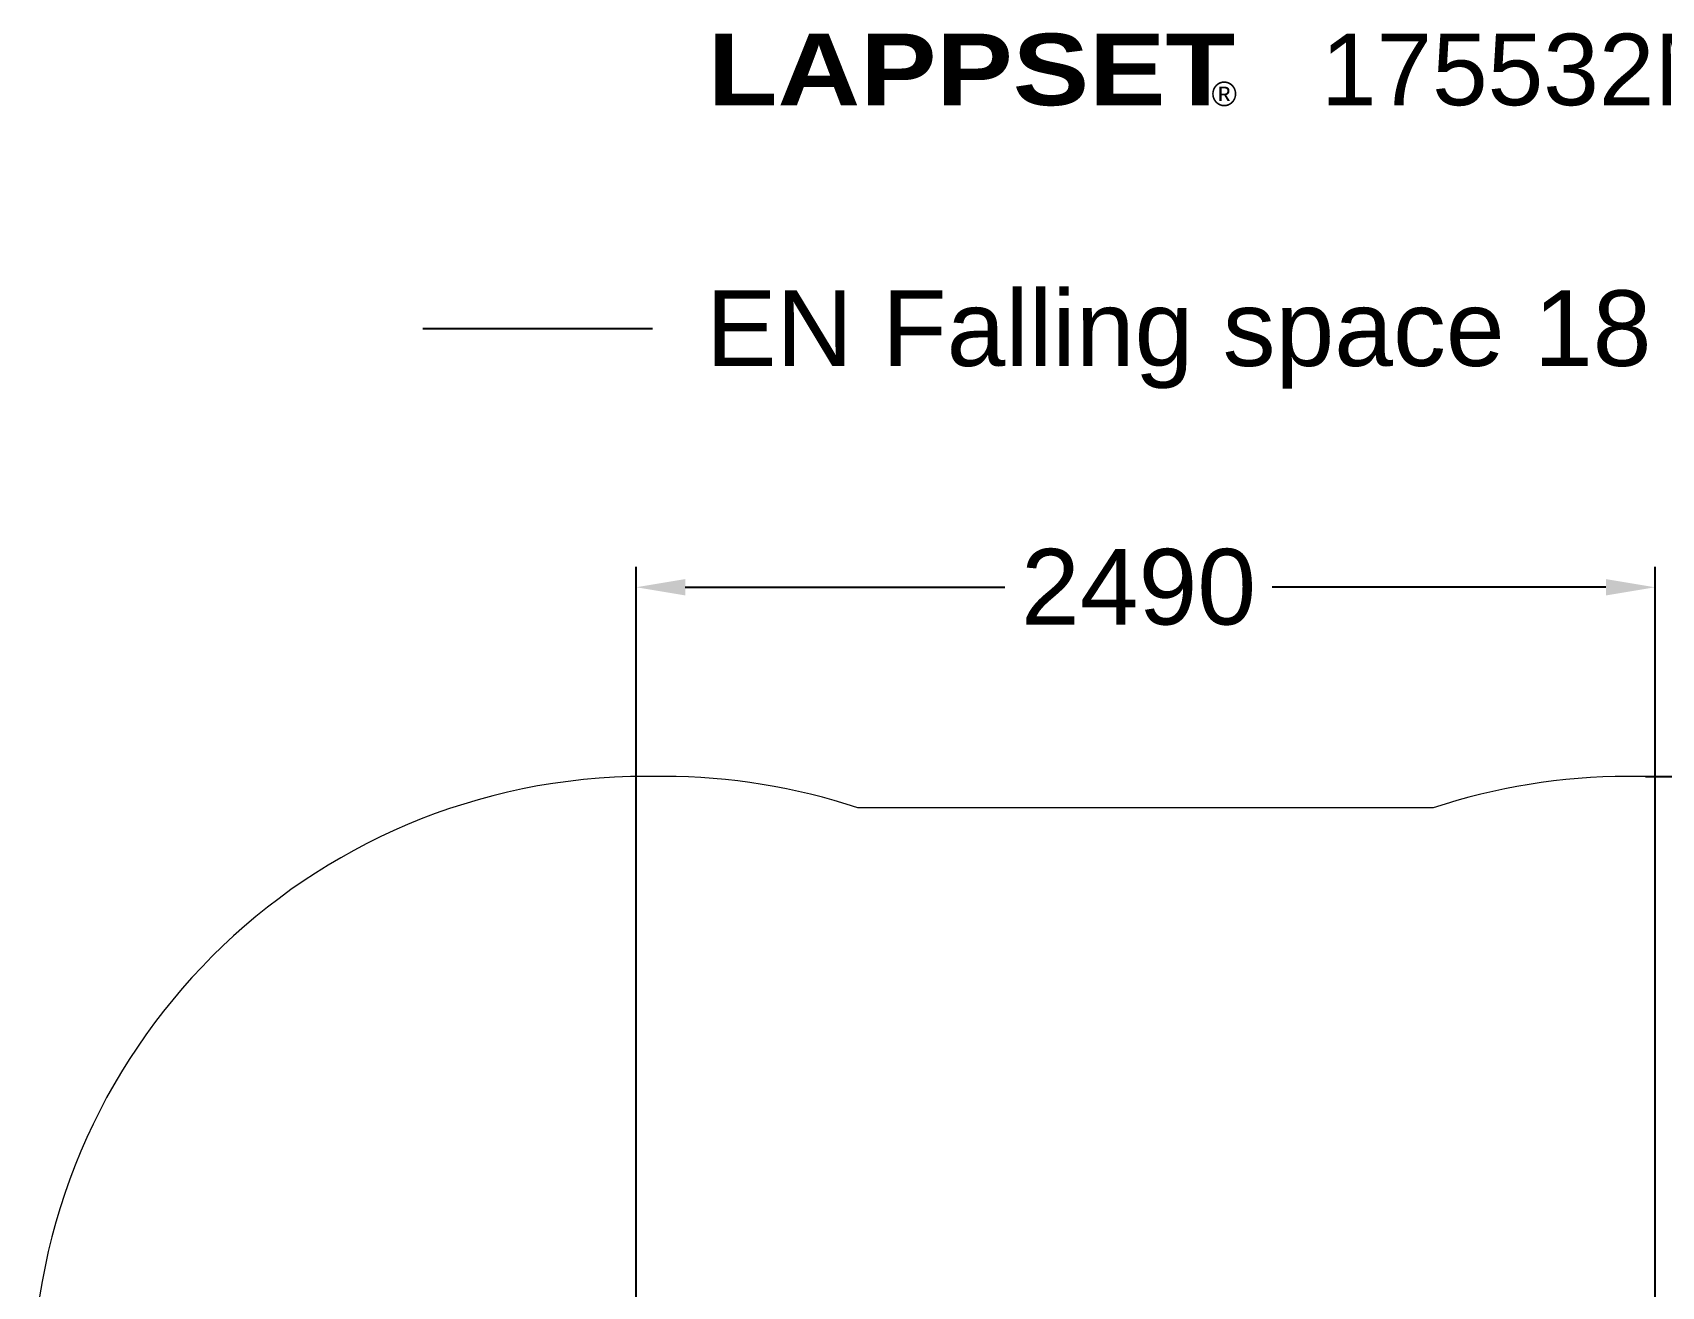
# Model space of a CAD drawing. Extents: x -3514 to 3672, y -2461 to 3671.
# Drawn here: x -2722 to 1262, y 605 to 3671 of the extents above; entities that cross this region are included whole.
import ezdxf

# ---------------------------------------------------------------- set-up
doc = ezdxf.new("R2010")
doc.units = 0
doc.header["$LTSCALE"] = 5
doc.header["$PDMODE"] = 33
doc.header["$PDSIZE"] = 20
doc.layers.get('Defpoints').update_dxf_attribs({"linetype": 'CONTINUOUS'})
for name, color, linetype in [('Lg_area', 4, 'CONTINUOUS'), ('Lg_dim', 7, 'CONTINUOUS'), ('Lg_txt', 4, 'CONTINUOUS')]:
    doc.layers.add(name, color=color, linetype=linetype)
doc.styles.add('LG1', font='arial.ttf', dxfattribs={"height": 185})
doc.styles.add('LG2', font='ariblk.ttf', dxfattribs={"height": 185})
doc.dimstyles.new('LG_DIM', dxfattribs={"dimtxt": 185, "dimasz": 120, "dimexe": 50, "dimexo": 1, "dimgap": 50, "dimtad": 0, "dimtih": 1, "dimtoh": 1, "dimdec": 0, "dimrnd": 10, "dimdsep": 46, "dimtxsty": 'LG1', "dimcen": 2.5, "dimclrt": 4, "dimadec": 4, "dimazin": 0, "dimtfac": 1, "dimtdec": 0, "dimtmove": 0, "dimatfit": 3, "dimfxl": 1, "dimtolj": 1, "dimtzin": 0, "dimarcsym": 0})

# ---------------------------------------------------------------- blocks, each defined once
blk = doc.blocks.new('prodnum')
at = {"layer": 'Lg_txt'}
for s, height, style, p in [('LAPPSET', 175, 'LG2', (0, 0)), ('®', 60, 'LG1', (1232.6, -2.3))]:
    blk.add_text(s, height=height, dxfattribs=dict(at, style=style)).set_placement(p)
at = {"layer": 'Lg_txt', "style": 'LG1'}
blk.add_attdef('PRODNUM', (1500, 0), '', height=175, dxfattribs=at)
blk = doc.blocks.new('*D5')
at = {"layer": 'Defpoints', "color": 0}
for p in [(1221.5, 1852), (1221.5, -1852), (3392, -1852)]:
    blk.add_point(p, dxfattribs=at)
at = {"layer": 'Lg_dim', "color": 0, "lineweight": -2}
for p, q in [((1222.5, 1852), (3442, 1852)), ((3392, 1732), (3392, 50.2)), ((3392, -1732), (3392, -238.6)), ((1222.5, -1852), (3442, -1852))]:
    blk.add_line(p, q, dxfattribs=at)
at = {"layer": 'Lg_dim', "color": 0}
for points in [[(3412, 1732), (3372, 1732), (3392, 1852)], [(3372, -1732), (3412, -1732), (3392, -1852)]]:
    blk.add_solid(points, dxfattribs=at)
at = {"layer": 'Lg_dim', "color": 4, "insert": (3392, -94.2), "char_height": 185, "attachment_point": 5, "style": 'LG1'}
blk.add_mtext('\\A1;3700', dxfattribs=at)
blk = doc.blocks.new('*D6')
at = {"layer": 'Defpoints', "color": 0}
for p in [(1246.1, 2314.5), (-1245.9, 445.9), (1246.1, 445.9)]:
    blk.add_point(p, dxfattribs=at)
at = {"layer": 'Lg_dim', "color": 0, "lineweight": -2}
for p, q in [((-1245.9, 446.9), (-1245.9, 2364.5)), ((1246.1, 446.9), (1246.1, 2364.5)), ((-1125.9, 2314.5), (-344.3, 2314.5)), ((1126.1, 2314.5), (309.9, 2314.5))]:
    blk.add_line(p, q, dxfattribs=at)
at = {"layer": 'Lg_dim', "color": 0}
for points in [[(-1125.9, 2334.5), (-1125.9, 2294.5), (-1245.9, 2314.5)], [(1126.1, 2294.5), (1126.1, 2334.5), (1246.1, 2314.5)]]:
    blk.add_solid(points, dxfattribs=at)
at = {"layer": 'Lg_dim', "color": 4, "insert": (-17.2, 2314.5), "char_height": 185, "attachment_point": 5, "style": 'LG1'}
blk.add_mtext('\\A1;2490', dxfattribs=at)

msp = doc.modelspace()

# ---------------------------------------------------------------- linework, layer by layer
at = {"layer": 'Lg_area', "color": 83, "linetype": 'Continuous', "lineweight": 0}
for p, q in [((-1178.5, 1852), (-1221.5, 1852)), ((1221.5, 1852), (1178.5, 1852)), ((703.8, 1775), (-703.8, 1775))]:
    msp.add_line(p, q, dxfattribs=at)
for centre, start, end in [((-1221.5, 351), 90, 180), ((-1178.5, 351), 71.5625, 90), ((1178.5, 351), 90, 108.4375), ((1221.5, 351), 0, 90)]:
    msp.add_arc(centre, 1501, start, end, dxfattribs=at)
at = {"layer": 'Lg_txt', "color": 83}
msp.add_lwpolyline([(-1205.9, 2946.8), (-1768.2, 2946.8)], dxfattribs=at)

# ---------------------------------------------------------------- block references
at = {"layer": 'Lg_txt'}
msp.add_blockref('prodnum', (-1071.1, 3493.2, -424.8), dxfattribs=at).add_auto_attribs({'PRODNUM': '175532M'})

# ---------------------------------------------------------------- texts
at = {"layer": 'Lg_txt', "color": 83, "style": 'LG1'}
msp.add_text('EN Falling space 18 m2 ', height=185, dxfattribs=at).set_placement((-1075.2, 2855.6, -424.8))

# ---------------------------------------------------------------- dimensions: what is measured, and where the dimension line sits
at = {"layer": 'Lg_dim'}
dim = msp.add_linear_dim(base=(1246.1, 2314.5, -424.8), p1=(-1245.9, 445.9, -424.8), p2=(1246.1, 445.9, -424.8), dimstyle='LG_DIM', dxfattribs=at)
dim.commit()
dim.dimension.update_dxf_attribs({"geometry": '*D6', "text_midpoint": (-17.2, 2314.5, -424.8), "dimtype": 160})
dim = msp.add_linear_dim(base=(3392, -1852, -424.8), p1=(1221.5, 1852), p2=(1221.5, -1852), angle=90, dimstyle='LG_DIM', dxfattribs=at)
dim.commit()
dim.dimension.update_dxf_attribs({"geometry": '*D5', "text_midpoint": (3392, -94.2, -424.8), "dimtype": 160})

doc.saveas('drawing.dxf')
